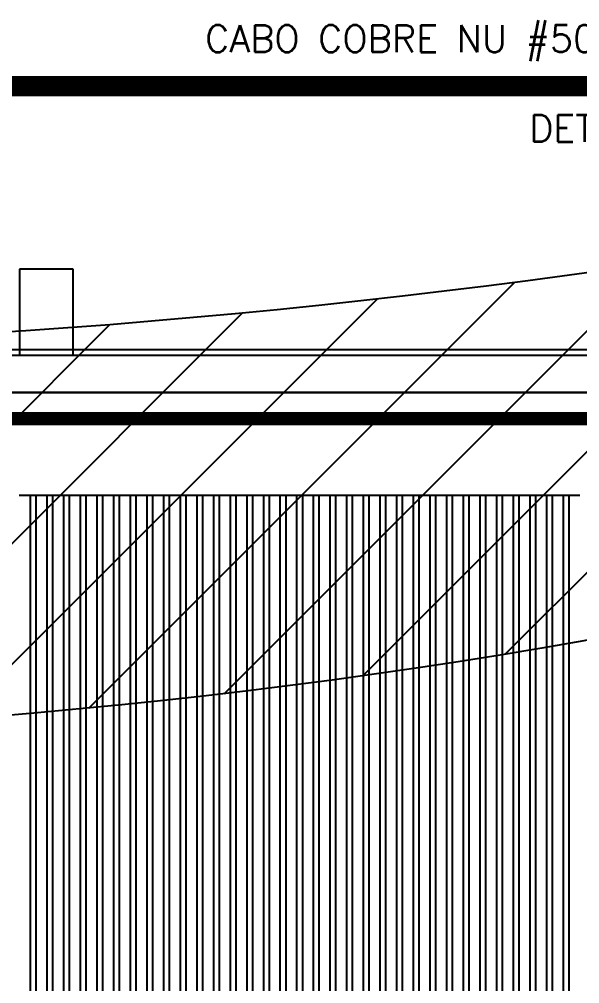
# Model space of a CAD drawing. Header units: millimetres. Extents: x -107267 to 109426, y -98906 to 83910.
# Drawn here: x 13835 to 15918, y -2197 to 1387 of the extents above; entities that cross this region are included whole.
import ezdxf

# ---------------------------------------------------------------- set-up
doc = ezdxf.new("R2010")
doc.units = ezdxf.units.MM
doc.linetypes.add('ACAD_ISO10W100', pattern=[18, 12, -3, 0, -3])
doc.linetypes.add('ACAD_ISO12W100', pattern=[21, 12, -3, 0, -3, 0, -3])
for name, color, linetype in [('00 - ZONA DE PROTEÇÃO', 4, 'Continuous'), ('00 - Zona de proteção 2d', 4, 'Continuous'), ('Front View-MISC', 7, 'Continuous'), ('Top (Plan) View-MISC', 7, 'Continuous')]:
    doc.layers.add(name, color=color, linetype=linetype)
for name, color, linetype, lineweight in [('000-M3G-MALHA NOVA', 5, 'ACAD_ISO10W100', 0), ('00_m3g_spda_ater_cabo50', 1, 'Continuous', 9), ('0_tag_texto_preto', 7, 'Continuous', 9)]:
    doc.layers.add(name, color=color, linetype=linetype, lineweight=lineweight)
doc.styles.add('ROMANS', font='romans.shx')

# ---------------------------------------------------------------- blocks, each defined once
blk = doc.blocks.new('*U330')
at = {"layer": 'Top (Plan) View-MISC', "color": 0, "linetype": 'ByBlock', "lineweight": -2}
for p, q in [((14035.2, 458.1), (13835.2, 458.1)), ((13835.2, 458.1), (13835.2, 138.1)), ((14035.2, 138.1), (14035.2, 458.1))]:
    blk.add_line(p, q, dxfattribs=at)
blk = doc.blocks.new('*U481')
at = {"layer": 'Top (Plan) View-MISC', "color": 0, "linetype": 'ByBlock', "lineweight": -2}
for p, q in [((13834.6, -381.9), (13875.2, -381.9)), ((13896.4, -381.9), (13937.1, -381.9)), ((13958.3, -381.9), (13999, -381.9)), ((14020.2, -381.9), (14060.9, -381.9)), ((14082.1, -381.9), (14122.8, -381.9)), ((14144, -381.9), (14184.7, -381.9)), ((14205.9, -381.9), (14246.6, -381.9)), ((14267.8, -381.9), (14308.5, -381.9)), ((14329.7, -381.9), (14370.4, -381.9)), ((14391.6, -381.9), (14432.3, -381.9)), ((14453.5, -381.9), (14494.2, -381.9)), ((14515.4, -381.9), (14556.1, -381.9)), ((14577.3, -381.9), (14618, -381.9)), ((14639.2, -381.9), (14679.9, -381.9)), ((14701.1, -381.9), (14741.8, -381.9)), ((14763, -381.9), (14803.7, -381.9)), ((14824.9, -381.9), (14865.6, -381.9)), ((14886.8, -381.9), (14927.5, -381.9)), ((14948.7, -381.9), (14989.4, -381.9)), ((15010.6, -381.9), (15051.3, -381.9)), ((15072.5, -381.9), (15113.2, -381.9)), ((15134.4, -381.9), (15175.1, -381.9)), ((15196.3, -381.9), (15237, -381.9)), ((15258.2, -381.9), (15298.9, -381.9)), ((15320.1, -381.9), (15360.8, -381.9)), ((15382, -381.9), (15422.7, -381.9)), ((15443.9, -381.9), (15484.6, -381.9)), ((15505.8, -381.9), (15546.5, -381.9)), ((15567.7, -381.9), (15608.4, -381.9)), ((15629.6, -381.9), (15670.3, -381.9)), ((15691.5, -381.9), (15732.2, -381.9)), ((15753.4, -381.9), (15794.1, -381.9)), ((15815.3, -381.9), (15856, -381.9)), ((15877.2, -381.9), (15917.9, -381.9))]:
    blk.add_line(p, q, dxfattribs=at)
blk = doc.blocks.new('*U482')
at = {"layer": 'Top (Plan) View-MISC', "color": 0, "linetype": 'ByBlock', "lineweight": -2}
for p, q in [((-21187.7, 138.1), (23428.9, 138.1)), ((13834.6, -381.9), (13875.2, -381.9)), ((13896.4, -381.9), (13937.1, -381.9)), ((13958.3, -381.9), (13999, -381.9)), ((14020.2, -381.9), (14060.9, -381.9)), ((14082.1, -381.9), (14122.8, -381.9)), ((14144, -381.9), (14184.7, -381.9)), ((14205.9, -381.9), (14246.6, -381.9)), ((14267.8, -381.9), (14308.5, -381.9)), ((14329.7, -381.9), (14370.4, -381.9)), ((14391.6, -381.9), (14432.3, -381.9)), ((14453.5, -381.9), (14494.2, -381.9)), ((14515.4, -381.9), (14556.1, -381.9)), ((14577.3, -381.9), (14618, -381.9)), ((14639.2, -381.9), (14679.9, -381.9)), ((14701.1, -381.9), (14741.8, -381.9)), ((14763, -381.9), (14803.7, -381.9)), ((14824.9, -381.9), (14865.6, -381.9)), ((14886.8, -381.9), (14927.5, -381.9)), ((14948.7, -381.9), (14989.4, -381.9)), ((15010.6, -381.9), (15051.3, -381.9)), ((15072.5, -381.9), (15113.2, -381.9)), ((15134.4, -381.9), (15175.1, -381.9)), ((15196.3, -381.9), (15237, -381.9)), ((15258.2, -381.9), (15298.9, -381.9)), ((15320.1, -381.9), (15360.8, -381.9)), ((15382, -381.9), (15422.7, -381.9)), ((15443.9, -381.9), (15484.6, -381.9)), ((15505.8, -381.9), (15546.5, -381.9)), ((15567.7, -381.9), (15608.4, -381.9)), ((15629.6, -381.9), (15670.3, -381.9)), ((15691.5, -381.9), (15732.2, -381.9)), ((15753.4, -381.9), (15794.1, -381.9)), ((15815.3, -381.9), (15856, -381.9)), ((15877.2, -381.9), (15917.9, -381.9))]:
    blk.add_line(p, q, dxfattribs=at)
blk = doc.blocks.new('*U606')
at = {"layer": 'Top (Plan) View-MISC', "color": 0, "linetype": 'ByBlock', "lineweight": -2}
for p, q in [((15856, -381.9), (15856, -7621.9)), ((15856, -381.9), (15877.2, -381.9)), ((15877.2, -381.9), (15877.2, -7621.9))]:
    blk.add_line(p, q, dxfattribs=at)
blk = doc.blocks.new('*U607')
at = {"layer": 'Top (Plan) View-MISC', "color": 0, "linetype": 'ByBlock', "lineweight": -2}
for p, q in [((15794.1, -381.9), (15794.1, -7621.9)), ((15794.1, -381.9), (15815.3, -381.9)), ((15815.3, -381.9), (15815.3, -7621.9))]:
    blk.add_line(p, q, dxfattribs=at)
blk = doc.blocks.new('*U608')
at = {"layer": 'Top (Plan) View-MISC', "color": 0, "linetype": 'ByBlock', "lineweight": -2}
for p, q in [((15732.2, -381.9), (15732.2, -7621.9)), ((15732.2, -381.9), (15753.4, -381.9)), ((15753.4, -381.9), (15753.4, -7621.9))]:
    blk.add_line(p, q, dxfattribs=at)
blk = doc.blocks.new('*U609')
at = {"layer": 'Top (Plan) View-MISC', "color": 0, "linetype": 'ByBlock', "lineweight": -2}
for p, q in [((15670.3, -381.9), (15670.3, -7621.9)), ((15670.3, -381.9), (15691.5, -381.9)), ((15691.5, -381.9), (15691.5, -7621.9))]:
    blk.add_line(p, q, dxfattribs=at)
blk = doc.blocks.new('*U610')
at = {"layer": 'Top (Plan) View-MISC', "color": 0, "linetype": 'ByBlock', "lineweight": -2}
for p, q in [((15608.4, -381.9), (15608.4, -7621.9)), ((15608.4, -381.9), (15629.6, -381.9)), ((15629.6, -381.9), (15629.6, -7621.9))]:
    blk.add_line(p, q, dxfattribs=at)
blk = doc.blocks.new('*U611')
at = {"layer": 'Top (Plan) View-MISC', "color": 0, "linetype": 'ByBlock', "lineweight": -2}
for p, q in [((15546.5, -381.9), (15546.5, -7621.9)), ((15546.5, -381.9), (15567.7, -381.9)), ((15567.7, -381.9), (15567.7, -7621.9))]:
    blk.add_line(p, q, dxfattribs=at)
blk = doc.blocks.new('*U612')
at = {"layer": 'Top (Plan) View-MISC', "color": 0, "linetype": 'ByBlock', "lineweight": -2}
for p, q in [((15484.6, -381.9), (15484.6, -7621.9)), ((15484.6, -381.9), (15505.8, -381.9)), ((15505.8, -381.9), (15505.8, -7621.9))]:
    blk.add_line(p, q, dxfattribs=at)
blk = doc.blocks.new('*U613')
at = {"layer": 'Top (Plan) View-MISC', "color": 0, "linetype": 'ByBlock', "lineweight": -2}
for p, q in [((15422.7, -381.9), (15422.7, -7621.9)), ((15422.7, -381.9), (15443.9, -381.9)), ((15443.9, -381.9), (15443.9, -7621.9))]:
    blk.add_line(p, q, dxfattribs=at)
blk = doc.blocks.new('*U614')
at = {"layer": 'Top (Plan) View-MISC', "color": 0, "linetype": 'ByBlock', "lineweight": -2}
for p, q in [((15360.8, -381.9), (15360.8, -7621.9)), ((15360.8, -381.9), (15382, -381.9)), ((15382, -381.9), (15382, -7621.9))]:
    blk.add_line(p, q, dxfattribs=at)
blk = doc.blocks.new('*U615')
at = {"layer": 'Top (Plan) View-MISC', "color": 0, "linetype": 'ByBlock', "lineweight": -2}
for p, q in [((15298.9, -381.9), (15298.9, -7621.9)), ((15298.9, -381.9), (15320.1, -381.9)), ((15320.1, -381.9), (15320.1, -7621.9))]:
    blk.add_line(p, q, dxfattribs=at)
blk = doc.blocks.new('*U616')
at = {"layer": 'Top (Plan) View-MISC', "color": 0, "linetype": 'ByBlock', "lineweight": -2}
for p, q in [((15237, -381.9), (15237, -7621.9)), ((15237, -381.9), (15258.2, -381.9)), ((15258.2, -381.9), (15258.2, -7621.9))]:
    blk.add_line(p, q, dxfattribs=at)
blk = doc.blocks.new('*U617')
at = {"layer": 'Top (Plan) View-MISC', "color": 0, "linetype": 'ByBlock', "lineweight": -2}
for p, q in [((15175.1, -381.9), (15175.1, -7621.9)), ((15175.1, -381.9), (15196.3, -381.9)), ((15196.3, -381.9), (15196.3, -7621.9))]:
    blk.add_line(p, q, dxfattribs=at)
blk = doc.blocks.new('*U618')
at = {"layer": 'Top (Plan) View-MISC', "color": 0, "linetype": 'ByBlock', "lineweight": -2}
for p, q in [((15113.2, -381.9), (15113.2, -7621.9)), ((15113.2, -381.9), (15134.4, -381.9)), ((15134.4, -381.9), (15134.4, -7621.9))]:
    blk.add_line(p, q, dxfattribs=at)
blk = doc.blocks.new('*U619')
at = {"layer": 'Top (Plan) View-MISC', "color": 0, "linetype": 'ByBlock', "lineweight": -2}
for p, q in [((15051.3, -381.9), (15051.3, -7621.9)), ((15051.3, -381.9), (15072.5, -381.9)), ((15072.5, -381.9), (15072.5, -7621.9))]:
    blk.add_line(p, q, dxfattribs=at)
blk = doc.blocks.new('*U620')
at = {"layer": 'Top (Plan) View-MISC', "color": 0, "linetype": 'ByBlock', "lineweight": -2}
for p, q in [((14989.4, -381.9), (14989.4, -7621.9)), ((14989.4, -381.9), (15010.6, -381.9)), ((15010.6, -381.9), (15010.6, -7621.9))]:
    blk.add_line(p, q, dxfattribs=at)
blk = doc.blocks.new('*U621')
at = {"layer": 'Top (Plan) View-MISC', "color": 0, "linetype": 'ByBlock', "lineweight": -2}
for p, q in [((14927.5, -381.9), (14927.5, -7621.9)), ((14927.5, -381.9), (14948.7, -381.9)), ((14948.7, -381.9), (14948.7, -7621.9))]:
    blk.add_line(p, q, dxfattribs=at)
blk = doc.blocks.new('*U622')
at = {"layer": 'Top (Plan) View-MISC', "color": 0, "linetype": 'ByBlock', "lineweight": -2}
for p, q in [((14865.6, -381.9), (14865.6, -7621.9)), ((14865.6, -381.9), (14886.8, -381.9)), ((14886.8, -381.9), (14886.8, -7621.9))]:
    blk.add_line(p, q, dxfattribs=at)
blk = doc.blocks.new('*U623')
at = {"layer": 'Top (Plan) View-MISC', "color": 0, "linetype": 'ByBlock', "lineweight": -2}
for p, q in [((14803.7, -381.9), (14803.7, -7621.9)), ((14803.7, -381.9), (14824.9, -381.9)), ((14824.9, -381.9), (14824.9, -7621.9))]:
    blk.add_line(p, q, dxfattribs=at)
blk = doc.blocks.new('*U624')
at = {"layer": 'Top (Plan) View-MISC', "color": 0, "linetype": 'ByBlock', "lineweight": -2}
for p, q in [((14741.8, -381.9), (14741.8, -7621.9)), ((14741.8, -381.9), (14763, -381.9)), ((14763, -381.9), (14763, -7621.9))]:
    blk.add_line(p, q, dxfattribs=at)
blk = doc.blocks.new('*U625')
at = {"layer": 'Top (Plan) View-MISC', "color": 0, "linetype": 'ByBlock', "lineweight": -2}
for p, q in [((14679.9, -381.9), (14679.9, -7621.9)), ((14679.9, -381.9), (14701.1, -381.9)), ((14701.1, -381.9), (14701.1, -7621.9))]:
    blk.add_line(p, q, dxfattribs=at)
blk = doc.blocks.new('*U626')
at = {"layer": 'Top (Plan) View-MISC', "color": 0, "linetype": 'ByBlock', "lineweight": -2}
for p, q in [((14618, -381.9), (14618, -7621.9)), ((14618, -381.9), (14639.2, -381.9)), ((14639.2, -381.9), (14639.2, -7621.9))]:
    blk.add_line(p, q, dxfattribs=at)
blk = doc.blocks.new('*U627')
at = {"layer": 'Top (Plan) View-MISC', "color": 0, "linetype": 'ByBlock', "lineweight": -2}
for p, q in [((14556.1, -381.9), (14556.1, -7621.9)), ((14556.1, -381.9), (14577.3, -381.9)), ((14577.3, -381.9), (14577.3, -7621.9))]:
    blk.add_line(p, q, dxfattribs=at)
blk = doc.blocks.new('*U628')
at = {"layer": 'Top (Plan) View-MISC', "color": 0, "linetype": 'ByBlock', "lineweight": -2}
for p, q in [((14494.2, -381.9), (14494.2, -7621.9)), ((14494.2, -381.9), (14515.4, -381.9)), ((14515.4, -381.9), (14515.4, -7621.9))]:
    blk.add_line(p, q, dxfattribs=at)
blk = doc.blocks.new('*U629')
at = {"layer": 'Top (Plan) View-MISC', "color": 0, "linetype": 'ByBlock', "lineweight": -2}
for p, q in [((14432.3, -381.9), (14432.3, -7621.9)), ((14432.3, -381.9), (14453.5, -381.9)), ((14453.5, -381.9), (14453.5, -7621.9))]:
    blk.add_line(p, q, dxfattribs=at)
blk = doc.blocks.new('*U630')
at = {"layer": 'Top (Plan) View-MISC', "color": 0, "linetype": 'ByBlock', "lineweight": -2}
for p, q in [((14370.4, -381.9), (14370.4, -7621.9)), ((14370.4, -381.9), (14391.6, -381.9)), ((14391.6, -381.9), (14391.6, -7621.9))]:
    blk.add_line(p, q, dxfattribs=at)
blk = doc.blocks.new('*U631')
at = {"layer": 'Top (Plan) View-MISC', "color": 0, "linetype": 'ByBlock', "lineweight": -2}
for p, q in [((14308.5, -381.9), (14308.5, -7621.9)), ((14308.5, -381.9), (14329.7, -381.9)), ((14329.7, -381.9), (14329.7, -7621.9))]:
    blk.add_line(p, q, dxfattribs=at)
blk = doc.blocks.new('*U632')
at = {"layer": 'Top (Plan) View-MISC', "color": 0, "linetype": 'ByBlock', "lineweight": -2}
for p, q in [((14246.6, -381.9), (14246.6, -7621.9)), ((14246.6, -381.9), (14267.8, -381.9)), ((14267.8, -381.9), (14267.8, -7621.9))]:
    blk.add_line(p, q, dxfattribs=at)
blk = doc.blocks.new('*U633')
at = {"layer": 'Top (Plan) View-MISC', "color": 0, "linetype": 'ByBlock', "lineweight": -2}
for p, q in [((14184.7, -381.9), (14184.7, -7621.9)), ((14184.7, -381.9), (14205.9, -381.9)), ((14205.9, -381.9), (14205.9, -7621.9))]:
    blk.add_line(p, q, dxfattribs=at)
blk = doc.blocks.new('*U634')
at = {"layer": 'Top (Plan) View-MISC', "color": 0, "linetype": 'ByBlock', "lineweight": -2}
for p, q in [((14122.8, -381.9), (14122.8, -7621.9)), ((14122.8, -381.9), (14144, -381.9)), ((14144, -381.9), (14144, -7621.9))]:
    blk.add_line(p, q, dxfattribs=at)
blk = doc.blocks.new('*U635')
at = {"layer": 'Top (Plan) View-MISC', "color": 0, "linetype": 'ByBlock', "lineweight": -2}
for p, q in [((14060.9, -381.9), (14060.9, -7621.9)), ((14060.9, -381.9), (14082.1, -381.9)), ((14082.1, -381.9), (14082.1, -7621.9))]:
    blk.add_line(p, q, dxfattribs=at)
blk = doc.blocks.new('*U636')
at = {"layer": 'Top (Plan) View-MISC', "color": 0, "linetype": 'ByBlock', "lineweight": -2}
for p, q in [((13999, -381.9), (13999, -7621.9)), ((13999, -381.9), (14020.2, -381.9)), ((14020.2, -381.9), (14020.2, -7621.9))]:
    blk.add_line(p, q, dxfattribs=at)
blk = doc.blocks.new('*U637')
at = {"layer": 'Top (Plan) View-MISC', "color": 0, "linetype": 'ByBlock', "lineweight": -2}
for p, q in [((13937.1, -381.9), (13937.1, -7621.9)), ((13937.1, -381.9), (13958.3, -381.9)), ((13958.3, -381.9), (13958.3, -7621.9))]:
    blk.add_line(p, q, dxfattribs=at)
blk = doc.blocks.new('*U638')
at = {"layer": 'Top (Plan) View-MISC', "color": 0, "linetype": 'ByBlock', "lineweight": -2}
for p, q in [((13875.2, -381.9), (13875.2, -7621.9)), ((13875.2, -381.9), (13896.4, -381.9)), ((13896.4, -381.9), (13896.4, -7621.9))]:
    blk.add_line(p, q, dxfattribs=at)
blk = doc.blocks.new('*U1067')
at = {"layer": 'Top (Plan) View-MISC', "color": 0, "linetype": 'ByBlock', "lineweight": -2}
blk.add_line((23207.9, 158.1), (-17567.7, 158.1), dxfattribs=at)
blk = doc.blocks.new('*U1210')
at = {"layer": 'Front View-MISC', "color": 0, "linetype": 'ByBlock', "lineweight": -2}
for p, q in [((13835.5, 0, 3450), (14035.5, 0, 3450)), ((13835.5, 0), (13835.5, 0, 3450)), ((14035.5, 0), (14035.5, 0, 3450))]:
    blk.add_line(p, q, dxfattribs=at)
blk = doc.blocks.new('*U1213')
at = {"layer": 'Front View-MISC', "color": 0, "linetype": 'ByBlock', "lineweight": -2}
for p, q in [((18334.4, 0, 1272), (14036, 0, 1272)), ((14036, 0, 1272), (14036, 0, 3172)), ((14036, 0, 3172), (18334.4, 0, 3172))]:
    blk.add_line(p, q, dxfattribs=at)
blk = doc.blocks.new('*U1222')
at = {"layer": 'Front View-MISC', "color": 0, "linetype": 'ByBlock', "lineweight": -2}
for p, q in [((-13407.5, 0, 3450), (23648.9, 0, 3450)), ((-13407.5, 0, 4300), (23648.9, 0, 4300))]:
    blk.add_line(p, q, dxfattribs=at)
blk = doc.blocks.new('*U1223')
at = {"layer": 'Front View-MISC', "color": 0, "linetype": 'ByBlock', "lineweight": -2}
for p, q in [((26316.1, 0), (9550.4, 0)), ((26316.1, 0, -100), (9550.4, 0, -100))]:
    blk.add_line(p, q, dxfattribs=at)
blk = doc.blocks.new('*U1259')
at = {"layer": 'Front View-MISC', "color": 0, "linetype": 'ByBlock', "lineweight": -2}
for p, q in [((9536, 0, 1322), (9606, 0, 1322)), ((9536, 0, 3172), (9536, 0, 1322)), ((13835.5, 0, 3172), (9536, 0, 3172)), ((9606, 0, 2237), (10521, 0, 2237)), ((9606, 0, 2237), (9606, 0, 3102)), ((9606, 0, 3102), (10521, 0, 3102)), ((9606, 0, 1322), (9606, 0, 2187)), ((10521, 0, 2187), (9606, 0, 2187)), ((10521, 0, 1322), (10571, 0, 1322)), ((10521, 0, 1322), (10521, 0, 2187)), ((10521, 0, 2237), (10521, 0, 3102)), ((10571, 0, 2237), (11661, 0, 2237)), ((10571, 0, 3102), (10571, 0, 2237)), ((10571, 0, 3102), (11661, 0, 3102)), ((10571, 0, 2187), (10571, 0, 1322)), ((12801, 0, 2187), (10571, 0, 2187)), ((11661, 0, 2237), (11661, 0, 3102)), ((11711, 0, 2237), (12801, 0, 2237)), ((11711, 0, 3102), (11711, 0, 2237)), ((11711, 0, 3102), (12801, 0, 3102)), ((12801, 0, 1322), (12851, 0, 1322)), ((12801, 0, 1322), (12801, 0, 2187)), ((12801, 0, 2237), (12801, 0, 3102)), ((12851, 0, 2187), (12851, 0, 1322)), ((13766, 0, 2187), (12851, 0, 2187)), ((12851, 0, 3102), (12851, 0, 2237)), ((12851, 0, 3102), (13766, 0, 3102)), ((12851, 0, 2237), (13766, 0, 2237)), ((13766, 0, 1322), (13835.5, 0, 1322)), ((13766, 0, 2187), (13766, 0, 1322)), ((13766, 0, 3102), (13766, 0, 2237))]:
    blk.add_line(p, q, dxfattribs=at)
blk = doc.blocks.new('*U1262')
at = {"layer": 'Front View-MISC', "color": 0, "linetype": 'ByBlock', "lineweight": -2}
for p, q in [((14036, 0, 1322), (14106, 0, 1322)), ((14036, 0, 3172), (14036, 0, 1322)), ((18335.5, 0, 3172), (14036, 0, 3172)), ((14106, 0, 2237), (15021, 0, 2237)), ((14106, 0, 2237), (14106, 0, 3102)), ((14106, 0, 3102), (15021, 0, 3102)), ((14106, 0, 1322), (14106, 0, 2187)), ((15021, 0, 2187), (14106, 0, 2187)), ((15021, 0, 1322), (15071, 0, 1322)), ((15021, 0, 1322), (15021, 0, 2187)), ((15021, 0, 2237), (15021, 0, 3102)), ((15071, 0, 2237), (16161, 0, 2237)), ((15071, 0, 3102), (15071, 0, 2237)), ((15071, 0, 3102), (16161, 0, 3102)), ((15071, 0, 2187), (15071, 0, 1322)), ((17301, 0, 2187), (15071, 0, 2187)), ((16161, 0, 2237), (16161, 0, 3102)), ((16211, 0, 2237), (17301, 0, 2237)), ((16211, 0, 3102), (16211, 0, 2237)), ((16211, 0, 3102), (17301, 0, 3102)), ((17301, 0, 1322), (17351, 0, 1322)), ((17301, 0, 1322), (17301, 0, 2187)), ((17301, 0, 2237), (17301, 0, 3102)), ((17351, 0, 2187), (17351, 0, 1322)), ((18266, 0, 2187), (17351, 0, 2187)), ((17351, 0, 3102), (17351, 0, 2237)), ((17351, 0, 3102), (18266, 0, 3102)), ((17351, 0, 2237), (18266, 0, 2237)), ((18266, 0, 1322), (18335.5, 0, 1322)), ((18266, 0, 2187), (18266, 0, 1322)), ((18266, 0, 3102), (18266, 0, 2237))]:
    blk.add_line(p, q, dxfattribs=at)
blk = doc.blocks.new('*U1263')
at = {"layer": 'Front View-MISC', "color": 0, "linetype": 'ByBlock', "lineweight": -2}
for p, q in [((18334.4, 0, 1272), (14035.5, 0, 1272)), ((14035.5, 0, 1322), (18334.4, 0, 1322)), ((18334.4, 0, 1322), (18334.4, 0, 1272))]:
    blk.add_line(p, q, dxfattribs=at)
blk = doc.blocks.new('*U1306')
at = {"layer": 'Front View-MISC', "color": 0, "linetype": 'ByBlock', "lineweight": -2}
for p, q in [((13834.6, 0, 5158), (13875.2, 0, 5158)), ((13896.4, 0, 5158), (13937.1, 0, 5158)), ((13958.3, 0, 5158), (13999, 0, 5158)), ((14020.2, 0, 5158), (14060.9, 0, 5158)), ((14082.1, 0, 5158), (14122.8, 0, 5158)), ((14144, 0, 5158), (14184.7, 0, 5158)), ((14205.9, 0, 5158), (14246.6, 0, 5158)), ((14267.8, 0, 5158), (14308.5, 0, 5158)), ((14329.7, 0, 5158), (14370.4, 0, 5158)), ((14391.6, 0, 5158), (14432.3, 0, 5158)), ((14453.5, 0, 5158), (14494.2, 0, 5158)), ((14515.4, 0, 5158), (14556.1, 0, 5158)), ((14577.3, 0, 5158), (14618, 0, 5158)), ((14639.2, 0, 5158), (14679.9, 0, 5158)), ((14701.1, 0, 5158), (14741.8, 0, 5158)), ((14763, 0, 5158), (14803.7, 0, 5158)), ((14824.9, 0, 5158), (14865.6, 0, 5158)), ((14886.8, 0, 5158), (14927.5, 0, 5158)), ((14948.7, 0, 5158), (14989.4, 0, 5158)), ((15010.6, 0, 5158), (15051.3, 0, 5158)), ((15072.5, 0, 5158), (15113.2, 0, 5158)), ((15134.4, 0, 5158), (15175.1, 0, 5158)), ((15196.3, 0, 5158), (15237, 0, 5158)), ((15258.2, 0, 5158), (15298.9, 0, 5158)), ((15320.1, 0, 5158), (15360.8, 0, 5158)), ((15382, 0, 5158), (15422.7, 0, 5158)), ((15443.9, 0, 5158), (15484.6, 0, 5158)), ((15505.8, 0, 5158), (15546.5, 0, 5158)), ((15567.7, 0, 5158), (15608.4, 0, 5158)), ((15629.6, 0, 5158), (15670.3, 0, 5158)), ((15691.5, 0, 5158), (15732.2, 0, 5158)), ((15753.4, 0, 5158), (15794.1, 0, 5158)), ((15815.3, 0, 5158), (15856, 0, 5158)), ((15877.2, 0, 5158), (15917.9, 0, 5158))]:
    blk.add_line(p, q, dxfattribs=at)
blk = doc.blocks.new('*U1431')
at = {"layer": 'Front View-MISC', "color": 0, "linetype": 'ByBlock', "lineweight": -2}
for p, q in [((15856, 0, 5166.4), (15856, 0, 4300)), ((15856, 0, 5166.4), (15877.2, 0, 5166.4)), ((15877.2, 0, 5166.4), (15877.2, 0, 4300))]:
    blk.add_line(p, q, dxfattribs=at)
blk = doc.blocks.new('*U1432')
at = {"layer": 'Front View-MISC', "color": 0, "linetype": 'ByBlock', "lineweight": -2}
for p, q in [((15794.1, 0, 5166.4), (15794.1, 0, 4300)), ((15794.1, 0, 5166.4), (15815.3, 0, 5166.4)), ((15815.3, 0, 5166.4), (15815.3, 0, 4300))]:
    blk.add_line(p, q, dxfattribs=at)
blk = doc.blocks.new('*U1433')
at = {"layer": 'Front View-MISC', "color": 0, "linetype": 'ByBlock', "lineweight": -2}
for p, q in [((15732.2, 0, 5166.4), (15732.2, 0, 4300)), ((15732.2, 0, 5166.4), (15753.4, 0, 5166.4)), ((15753.4, 0, 5166.4), (15753.4, 0, 4300))]:
    blk.add_line(p, q, dxfattribs=at)
blk = doc.blocks.new('*U1434')
at = {"layer": 'Front View-MISC', "color": 0, "linetype": 'ByBlock', "lineweight": -2}
for p, q in [((15670.3, 0, 5166.4), (15670.3, 0, 4300)), ((15670.3, 0, 5166.4), (15691.5, 0, 5166.4)), ((15691.5, 0, 5166.4), (15691.5, 0, 4300))]:
    blk.add_line(p, q, dxfattribs=at)
blk = doc.blocks.new('*U1435')
at = {"layer": 'Front View-MISC', "color": 0, "linetype": 'ByBlock', "lineweight": -2}
for p, q in [((15608.4, 0, 5166.4), (15608.4, 0, 4300)), ((15608.4, 0, 5166.4), (15629.6, 0, 5166.4)), ((15629.6, 0, 5166.4), (15629.6, 0, 4300))]:
    blk.add_line(p, q, dxfattribs=at)
blk = doc.blocks.new('*U1436')
at = {"layer": 'Front View-MISC', "color": 0, "linetype": 'ByBlock', "lineweight": -2}
for p, q in [((15546.5, 0, 5166.4), (15546.5, 0, 4300)), ((15546.5, 0, 5166.4), (15567.7, 0, 5166.4)), ((15567.7, 0, 5166.4), (15567.7, 0, 4300))]:
    blk.add_line(p, q, dxfattribs=at)
blk = doc.blocks.new('*U1437')
at = {"layer": 'Front View-MISC', "color": 0, "linetype": 'ByBlock', "lineweight": -2}
for p, q in [((15484.6, 0, 5166.4), (15484.6, 0, 4300)), ((15484.6, 0, 5166.4), (15505.8, 0, 5166.4)), ((15505.8, 0, 5166.4), (15505.8, 0, 4300))]:
    blk.add_line(p, q, dxfattribs=at)
blk = doc.blocks.new('*U1438')
at = {"layer": 'Front View-MISC', "color": 0, "linetype": 'ByBlock', "lineweight": -2}
for p, q in [((15422.7, 0, 5166.4), (15422.7, 0, 4300)), ((15422.7, 0, 5166.4), (15443.9, 0, 5166.4)), ((15443.9, 0, 5166.4), (15443.9, 0, 4300))]:
    blk.add_line(p, q, dxfattribs=at)
blk = doc.blocks.new('*U1439')
at = {"layer": 'Front View-MISC', "color": 0, "linetype": 'ByBlock', "lineweight": -2}
for p, q in [((15360.8, 0, 5166.4), (15360.8, 0, 4300)), ((15360.8, 0, 5166.4), (15382, 0, 5166.4)), ((15382, 0, 5166.4), (15382, 0, 4300))]:
    blk.add_line(p, q, dxfattribs=at)
blk = doc.blocks.new('*U1440')
at = {"layer": 'Front View-MISC', "color": 0, "linetype": 'ByBlock', "lineweight": -2}
for p, q in [((15298.9, 0, 5166.4), (15298.9, 0, 4300)), ((15298.9, 0, 5166.4), (15320.1, 0, 5166.4)), ((15320.1, 0, 5166.4), (15320.1, 0, 4300))]:
    blk.add_line(p, q, dxfattribs=at)
blk = doc.blocks.new('*U1441')
at = {"layer": 'Front View-MISC', "color": 0, "linetype": 'ByBlock', "lineweight": -2}
for p, q in [((15237, 0, 5166.4), (15237, 0, 4300)), ((15237, 0, 5166.4), (15258.2, 0, 5166.4)), ((15258.2, 0, 5166.4), (15258.2, 0, 4300))]:
    blk.add_line(p, q, dxfattribs=at)
blk = doc.blocks.new('*U1442')
at = {"layer": 'Front View-MISC', "color": 0, "linetype": 'ByBlock', "lineweight": -2}
for p, q in [((15175.1, 0, 5166.4), (15175.1, 0, 4300)), ((15175.1, 0, 5166.4), (15196.3, 0, 5166.4)), ((15196.3, 0, 5166.4), (15196.3, 0, 4300))]:
    blk.add_line(p, q, dxfattribs=at)
blk = doc.blocks.new('*U1443')
at = {"layer": 'Front View-MISC', "color": 0, "linetype": 'ByBlock', "lineweight": -2}
for p, q in [((15113.2, 0, 5166.4), (15113.2, 0, 4300)), ((15113.2, 0, 5166.4), (15134.4, 0, 5166.4)), ((15134.4, 0, 5166.4), (15134.4, 0, 4300))]:
    blk.add_line(p, q, dxfattribs=at)
blk = doc.blocks.new('*U1444')
at = {"layer": 'Front View-MISC', "color": 0, "linetype": 'ByBlock', "lineweight": -2}
for p, q in [((15051.3, 0, 5166.4), (15051.3, 0, 4300)), ((15051.3, 0, 5166.4), (15072.5, 0, 5166.4)), ((15072.5, 0, 5166.4), (15072.5, 0, 4300))]:
    blk.add_line(p, q, dxfattribs=at)
blk = doc.blocks.new('*U1445')
at = {"layer": 'Front View-MISC', "color": 0, "linetype": 'ByBlock', "lineweight": -2}
for p, q in [((14989.4, 0, 5166.4), (14989.4, 0, 4300)), ((14989.4, 0, 5166.4), (15010.6, 0, 5166.4)), ((15010.6, 0, 5166.4), (15010.6, 0, 4300))]:
    blk.add_line(p, q, dxfattribs=at)
blk = doc.blocks.new('*U1446')
at = {"layer": 'Front View-MISC', "color": 0, "linetype": 'ByBlock', "lineweight": -2}
for p, q in [((14927.5, 0, 5166.4), (14927.5, 0, 4300)), ((14927.5, 0, 5166.4), (14948.7, 0, 5166.4)), ((14948.7, 0, 5166.4), (14948.7, 0, 4300))]:
    blk.add_line(p, q, dxfattribs=at)
blk = doc.blocks.new('*U1447')
at = {"layer": 'Front View-MISC', "color": 0, "linetype": 'ByBlock', "lineweight": -2}
for p, q in [((14865.6, 0, 5166.4), (14865.6, 0, 4300)), ((14865.6, 0, 5166.4), (14886.8, 0, 5166.4)), ((14886.8, 0, 5166.4), (14886.8, 0, 4300))]:
    blk.add_line(p, q, dxfattribs=at)
blk = doc.blocks.new('*U1448')
at = {"layer": 'Front View-MISC', "color": 0, "linetype": 'ByBlock', "lineweight": -2}
for p, q in [((14803.7, 0, 5166.4), (14803.7, 0, 4300)), ((14803.7, 0, 5166.4), (14824.9, 0, 5166.4)), ((14824.9, 0, 5166.4), (14824.9, 0, 4300))]:
    blk.add_line(p, q, dxfattribs=at)
blk = doc.blocks.new('*U1449')
at = {"layer": 'Front View-MISC', "color": 0, "linetype": 'ByBlock', "lineweight": -2}
for p, q in [((14741.8, 0, 5166.4), (14741.8, 0, 4300)), ((14741.8, 0, 5166.4), (14763, 0, 5166.4)), ((14763, 0, 5166.4), (14763, 0, 4300))]:
    blk.add_line(p, q, dxfattribs=at)
blk = doc.blocks.new('*U1450')
at = {"layer": 'Front View-MISC', "color": 0, "linetype": 'ByBlock', "lineweight": -2}
for p, q in [((14679.9, 0, 5166.4), (14679.9, 0, 4300)), ((14679.9, 0, 5166.4), (14701.1, 0, 5166.4)), ((14701.1, 0, 5166.4), (14701.1, 0, 4300))]:
    blk.add_line(p, q, dxfattribs=at)
blk = doc.blocks.new('*U1451')
at = {"layer": 'Front View-MISC', "color": 0, "linetype": 'ByBlock', "lineweight": -2}
for p, q in [((14618, 0, 5166.4), (14618, 0, 4300)), ((14618, 0, 5166.4), (14639.2, 0, 5166.4)), ((14639.2, 0, 5166.4), (14639.2, 0, 4300))]:
    blk.add_line(p, q, dxfattribs=at)
blk = doc.blocks.new('*U1452')
at = {"layer": 'Front View-MISC', "color": 0, "linetype": 'ByBlock', "lineweight": -2}
for p, q in [((14556.1, 0, 5166.4), (14556.1, 0, 4300)), ((14556.1, 0, 5166.4), (14577.3, 0, 5166.4)), ((14577.3, 0, 5166.4), (14577.3, 0, 4300))]:
    blk.add_line(p, q, dxfattribs=at)
blk = doc.blocks.new('*U1453')
at = {"layer": 'Front View-MISC', "color": 0, "linetype": 'ByBlock', "lineweight": -2}
for p, q in [((14494.2, 0, 5166.4), (14494.2, 0, 4300)), ((14494.2, 0, 5166.4), (14515.4, 0, 5166.4)), ((14515.4, 0, 5166.4), (14515.4, 0, 4300))]:
    blk.add_line(p, q, dxfattribs=at)
blk = doc.blocks.new('*U1454')
at = {"layer": 'Front View-MISC', "color": 0, "linetype": 'ByBlock', "lineweight": -2}
for p, q in [((14432.3, 0, 5166.4), (14432.3, 0, 4300)), ((14432.3, 0, 5166.4), (14453.5, 0, 5166.4)), ((14453.5, 0, 5166.4), (14453.5, 0, 4300))]:
    blk.add_line(p, q, dxfattribs=at)
blk = doc.blocks.new('*U1455')
at = {"layer": 'Front View-MISC', "color": 0, "linetype": 'ByBlock', "lineweight": -2}
for p, q in [((14370.4, 0, 5166.4), (14370.4, 0, 4300)), ((14370.4, 0, 5166.4), (14391.6, 0, 5166.4)), ((14391.6, 0, 5166.4), (14391.6, 0, 4300))]:
    blk.add_line(p, q, dxfattribs=at)
blk = doc.blocks.new('*U1456')
at = {"layer": 'Front View-MISC', "color": 0, "linetype": 'ByBlock', "lineweight": -2}
for p, q in [((14308.5, 0, 5166.4), (14308.5, 0, 4300)), ((14308.5, 0, 5166.4), (14329.7, 0, 5166.4)), ((14329.7, 0, 5166.4), (14329.7, 0, 4300))]:
    blk.add_line(p, q, dxfattribs=at)
blk = doc.blocks.new('*U1457')
at = {"layer": 'Front View-MISC', "color": 0, "linetype": 'ByBlock', "lineweight": -2}
for p, q in [((14246.6, 0, 5166.4), (14246.6, 0, 4300)), ((14246.6, 0, 5166.4), (14267.8, 0, 5166.4)), ((14267.8, 0, 5166.4), (14267.8, 0, 4300))]:
    blk.add_line(p, q, dxfattribs=at)
blk = doc.blocks.new('*U1458')
at = {"layer": 'Front View-MISC', "color": 0, "linetype": 'ByBlock', "lineweight": -2}
for p, q in [((14184.7, 0, 5166.4), (14184.7, 0, 4300)), ((14184.7, 0, 5166.4), (14205.9, 0, 5166.4)), ((14205.9, 0, 5166.4), (14205.9, 0, 4300))]:
    blk.add_line(p, q, dxfattribs=at)
blk = doc.blocks.new('*U1459')
at = {"layer": 'Front View-MISC', "color": 0, "linetype": 'ByBlock', "lineweight": -2}
for p, q in [((14122.8, 0, 5166.4), (14122.8, 0, 4300)), ((14122.8, 0, 5166.4), (14144, 0, 5166.4)), ((14144, 0, 5166.4), (14144, 0, 4300))]:
    blk.add_line(p, q, dxfattribs=at)
blk = doc.blocks.new('*U1460')
at = {"layer": 'Front View-MISC', "color": 0, "linetype": 'ByBlock', "lineweight": -2}
for p, q in [((14060.9, 0, 5166.4), (14060.9, 0, 4300)), ((14060.9, 0, 5166.4), (14082.1, 0, 5166.4)), ((14082.1, 0, 5166.4), (14082.1, 0, 4300))]:
    blk.add_line(p, q, dxfattribs=at)
blk = doc.blocks.new('*U1461')
at = {"layer": 'Front View-MISC', "color": 0, "linetype": 'ByBlock', "lineweight": -2}
for p, q in [((13999, 0, 5166.4), (13999, 0, 4300)), ((13999, 0, 5166.4), (14020.2, 0, 5166.4)), ((14020.2, 0, 5166.4), (14020.2, 0, 4300))]:
    blk.add_line(p, q, dxfattribs=at)
blk = doc.blocks.new('*U1462')
at = {"layer": 'Front View-MISC', "color": 0, "linetype": 'ByBlock', "lineweight": -2}
for p, q in [((13937.1, 0, 5166.4), (13937.1, 0, 4300)), ((13937.1, 0, 5166.4), (13958.3, 0, 5166.4)), ((13958.3, 0, 5166.4), (13958.3, 0, 4300))]:
    blk.add_line(p, q, dxfattribs=at)
blk = doc.blocks.new('*U1463')
at = {"layer": 'Front View-MISC', "color": 0, "linetype": 'ByBlock', "lineweight": -2}
for p, q in [((13875.2, 0, 5166.4), (13875.2, 0, 4300)), ((13875.2, 0, 5166.4), (13896.4, 0, 5166.4)), ((13896.4, 0, 5166.4), (13896.4, 0, 4300))]:
    blk.add_line(p, q, dxfattribs=at)

msp = doc.modelspace()

# ---------------------------------------------------------------- hatches: boundary and pattern name
at = {"layer": '00 - ZONA DE PROTEÇÃO'}
h = msp.add_hatch(dxfattribs=at)
h.set_pattern_fill('ANSI31', color=256, scale=100)
h.paths.add_polyline_path([(-13707.5, -10990.4, -0.186516), (-13820.6, -14966.5, 0.414214), (-13179.3, -15607.9, -0.104933), (-3151, -15607.9, -0.09784), (6816.5, -15607.9, -0.097708), (16816.5, -15607.9, -0.143023), (23528.8, -15599.5, 0.414214), (24170.1, -14958.2, -0.142426), (24170.1, -7613.3, -0.10484), (23957.5, 478.5, 0.414214), (23316.2, 1119.8, -0.093557), (16807.7, 577.3, -0.082777), (6855.7, 562.6, -0.082236), (-3141.3, 575.6, -0.08359), (-13132.3, 575.6, -0.101166), (-21195.5, 556.2, 0.414214), (-21836.8, -85.1, -0.113967), (-21836.8, -7622.3, -0.301912), (-21836.8, -10478, 0.414214), (-21195.5, -11119.4, -0.128973)])
h.paths.add_polyline_path([(-20156.9, -9561, 0.142702), (-20481.7, -7424.5, 0.092198), (-20379.7, -831.6, 0.088905), (-13141.3, -732.3, 0.083475), (-3150.3, -732.3, 0.082902), (6855.6, -738.1, 0.108059), (16863.1, -739.3, 0.098139), (22506.3, -522.8, 0.085608), (22847, -7584.3, 0.113812), (22635.2, -14069.1, 0.112262), (16761.1, -14291.3, 0.092477), (6816.6, -14301.6, 0.093024), (-3142, -14299.9, 0.090083), (-12232.6, -14126.3, 0.160127), (-12766.5, -9913.6, 0.116887)], flags=16)

# ---------------------------------------------------------------- linework, layer by layer
at = {"layer": '00 - ZONA DE PROTEÇÃO', "elevation": 6590}
for points in [[(-21836.8, -85.1, -0.113967), (-21836.8, -7622.3, -0.301912), (-21836.8, -10478, 0.414214), (-21195.5, -11119.4, -0.128973), (-13707.5, -10990.4, -0.186516), (-13820.6, -14966.5, 0.414214), (-13179.3, -15607.9, -0.104933), (-3151, -15607.9, -0.09784), (6816.5, -15607.9, -0.097708), (16816.5, -15607.9, -0.143023), (23528.8, -15599.5, 0.414214), (24170.1, -14958.2, -0.142426), (24170.1, -7613.3, -0.10484), (23957.5, 478.5, 0.414214), (23316.2, 1119.8, -0.093557), (16807.7, 577.3, -0.082777), (6855.7, 562.6, -0.082236), (-3141.3, 575.6, -0.08359), (-13132.3, 575.6, -0.101166), (-21195.5, 556.2, 0.414214)], [(-20379.7, -831.6, -0.092198), (-20481.7, -7424.5, -0.142702), (-20156.9, -9561, -0.116887), (-12766.5, -9913.6, -0.160127), (-12232.6, -14126.3, -0.090083), (-3142, -14299.9, -0.093024), (6816.6, -14301.6, -0.092477), (16761.1, -14291.3, -0.112262), (22635.2, -14069.1, -0.113812), (22847, -7584.3, -0.085608), (22506.3, -522.8, -0.098139), (16863.1, -739.3, -0.108059), (6855.6, -738.1, -0.082902), (-3150.3, -732.3, -0.083475), (-13141.3, -732.3, -0.088905)]]:
    msp.add_lwpolyline(points, format="xyb", close=True, dxfattribs=at)
at = {"layer": '00 - ZONA DE PROTEÇÃO', "extrusion": (0, -1, 0)}
for centre, radius in [((-9041.5, 65477.8), 60000), ((659.7, 64665.5), 60000), ((1814.4, 65554.8), 60000), ((2162.4, 65536.4), 60000), ((11887.6, 65560), 60000), ((18994, 65730.5), 60000), ((49510.2, 59915.2), 59915.5), ((-19952.8, 65889), 60000)]:
    msp.add_circle(centre, radius, dxfattribs=at)
at = {"layer": '00 - Zona de proteção 2d', "extrusion": (0, -1, 0)}
msp.add_lwpolyline([(-47266.8, -11.9, 0.112418), (-21288.2, 5903.8, 0.033813), (-13144.1, 6274.9, 0.01688), (-9173.6, 5476.7, 0.024897), (-3121.5, 5769.5), (-1184.9, 5629.8, 0.039441), (6878.1, 5768.8, 0.041832), (16878.5, 5769.5, 0.028072), (23548.4, 5903.6, 0.112715), (49677.2, 0)], format="xyb", dxfattribs=at)
at = {"layer": '000-M3G-MALHA NOVA', "ltscale": 0.5, "const_width": 50}
msp.add_lwpolyline([(-21305, -95.6), (23538.6, -97.6), (23547.6, -14971.9), (23207.9, -14971.9), (-13075, -14971.9), (-13130.7, -14971.9), (-13295, -14971.9), (-13295, -10508.5), (-13295, -10455), (-21305, -10455), (-21305, -95.6)], close=True, dxfattribs=at)
at = {"layer": '00_m3g_spda_ater_cabo50', "linetype": 'ACAD_ISO12W100', "lineweight": -2, "const_width": 75}
msp.add_lwpolyline([(-22409.7, 1138.1), (-22409.7, -11569.8), (-14407.5, -11569.8), (-14407.5, -16061.9), (24648.9, -16061.9), (24648.9, 1138.1), (-2214.8, 1138.1), (-2214.8, 4938.1), (-7364.8, 4938.1), (-7364.8, 1138.1)], close=True, dxfattribs=at)

# ---------------------------------------------------------------- block references
at = {"layer": 'Front View-MISC'}
for name in ['*U1223', '*U1222', '*U1306', '*U1213', '*U1259', '*U1210', '*U1463', '*U1462', '*U1461', '*U1263', '*U1262', '*U1460', '*U1459', '*U1458', '*U1457', '*U1456', '*U1455', '*U1454', '*U1453', '*U1452', '*U1451', '*U1450', '*U1449', '*U1448', '*U1447', '*U1446', '*U1445', '*U1444', '*U1443', '*U1442', '*U1441', '*U1440', '*U1439', '*U1438', '*U1437', '*U1436', '*U1435', '*U1434', '*U1433', '*U1432', '*U1431']:
    msp.add_blockref(name, (0, 0), dxfattribs=at)
at = {"layer": 'Top (Plan) View-MISC'}
for name in ['*U330', '*U1067', '*U482', '*U481', '*U638', '*U637', '*U636', '*U635', '*U634', '*U633', '*U632', '*U631', '*U630', '*U629', '*U628', '*U627', '*U626', '*U625', '*U624', '*U623', '*U622', '*U621', '*U620', '*U619', '*U618', '*U617', '*U616', '*U615', '*U614', '*U613', '*U612', '*U611', '*U610', '*U609', '*U608', '*U607', '*U606']:
    msp.add_blockref(name, (0, 0), dxfattribs=at)

# ---------------------------------------------------------------- texts
at = {"layer": '0_tag_texto_preto', "color": 1, "insert": (16156.1, 1364.8), "char_height": 100, "width": 4022.282, "attachment_point": 2, "style": 'ROMANS'}
msp.add_mtext('\\pxqc;CABO COBRE NU #50mm² (7 FIOS DE Ø3,0mm)\\P{\\C256;\\PDETALHE "E"}', dxfattribs=at)

doc.saveas('drawing.dxf')
